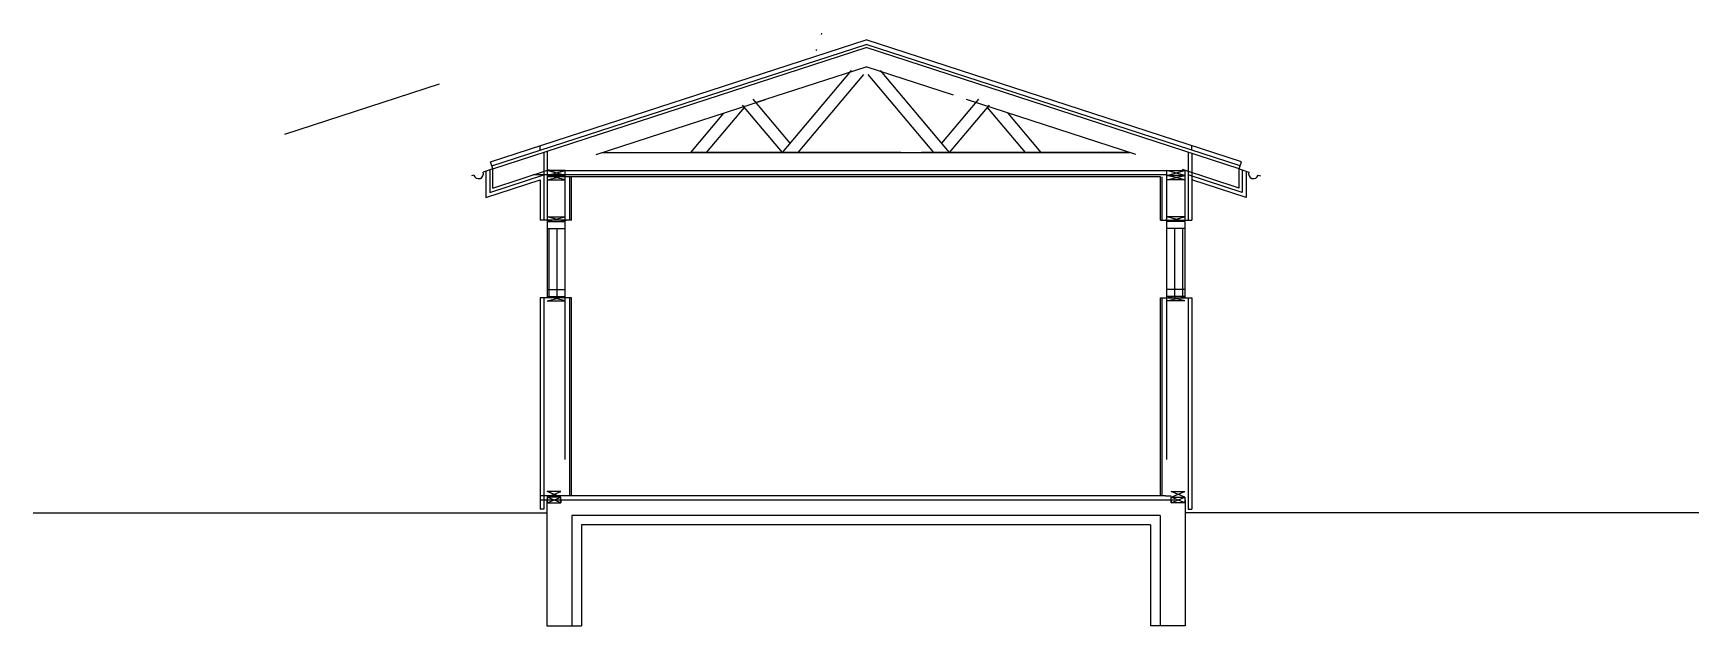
# Model space of a CAD drawing. Header units: inches. Extents: x -533180 to -137302, y 73174 to 405541.
# Drawn here: x -247111 to -233824, y 133176 to 137901 of the extents above; entities that cross this region are included whole.
import ezdxf

# ---------------------------------------------------------------- set-up
doc = ezdxf.new("R2010")
doc.units = ezdxf.units.IN
doc.header["$LTSCALE"] = 100
doc.header["$MEASUREMENT"] = 0
for name, color, linetype in [('INNVE', 7, 'CONTINUOUS'), ('SKRAF', 6, 'CONTINUOUS'), ('STEYPA-SOKKULL', 3, 'CONTINUOUS'), ('TEKST', 2, 'CONTINUOUS'), ('TIMBUR-EINING', 2, 'CONTINUOUS')]:
    doc.layers.add(name, color=color, linetype=linetype)

msp = doc.modelspace()

# ---------------------------------------------------------------- linework, layer by layer
at = {"layer": 'INNVE', "color": 1}
for p, q in [((-238068.6, 136771.3), (-243124.3, 136771.3)), ((-238118.6, 136756.3), (-243011.6, 136756.3)), ((-242831.6, 136411.3), (-242831.6, 136756.3)), ((-242816.6, 136411.3), (-242816.6, 136756.3)), ((-238118.6, 136411.3), (-238118.6, 136756.3)), ((-238103.6, 136411.3), (-238103.6, 136756.3)), ((-242831.6, 134211.3), (-242831.6, 135791.3)), ((-242816.6, 134211.3), (-242816.6, 135791.3)), ((-238118.6, 134211.3), (-238118.6, 135791.3)), ((-238103.6, 134211.3), (-238103.6, 135791.3))]:
    msp.add_line(p, q, dxfattribs=at)
at = {"layer": 'SKRAF', "color": 1}
for p, q in [((-243066.6, 136968.8), (-243066.6, 137005.6)), ((-237868.6, 136968.8), (-237868.6, 137005.6)), ((-243011.6, 136766.3), (-242866.6, 136806.3)), ((-242866.6, 136766.3), (-243011.6, 136806.3)), ((-242866.6, 136731.3), (-243011.6, 136766.3)), ((-243011.6, 136731.3), (-242866.6, 136766.3)), ((-237923.6, 136766.3), (-238068.6, 136806.3)), ((-238068.6, 136766.3), (-237923.6, 136806.3)), ((-238068.6, 136731.3), (-237923.6, 136766.3)), ((-237923.6, 136731.3), (-238068.6, 136766.3)), ((-242866.6, 136401.3), (-243011.6, 136436.3)), ((-243011.6, 136401.3), (-242866.6, 136436.3)), ((-238068.6, 136401.3), (-237923.6, 136436.3)), ((-237923.6, 136401.3), (-238068.6, 136436.3)), ((-242866.6, 135766.3), (-243011.6, 135801.3)), ((-243011.6, 135766.3), (-242866.6, 135801.3)), ((-238068.6, 135766.3), (-237923.6, 135801.3)), ((-237923.6, 135766.3), (-238068.6, 135801.3)), ((-238078.6, 134211.3), (-243066.6, 134211.3)), ((-242901.6, 134201.3), (-243011.6, 134246.3)), ((-243011.6, 134201.3), (-242901.6, 134246.3)), ((-243011.6, 134156.3), (-242901.6, 134201.3)), ((-242901.6, 134156.3), (-243011.6, 134201.3)), ((-238033.6, 134201.3), (-237923.6, 134246.3)), ((-237923.6, 134201.3), (-238033.6, 134246.3)), ((-237923.6, 134156.3), (-238033.6, 134201.3)), ((-238033.6, 134156.3), (-237923.6, 134201.3))]:
    msp.add_line(p, q, dxfattribs=at)
at = {"layer": 'STEYPA-SOKKULL', "color": 1}
for p, q in [((-238033.6, 134176.3), (-243066.6, 134176.3)), ((-243011.6, 134156.3), (-242901.6, 134156.3)), ((-242901.6, 134176.3), (-242901.6, 134156.3)), ((-238033.6, 134176.3), (-238033.6, 134156.3)), ((-237923.6, 134156.3), (-238033.6, 134156.3))]:
    msp.add_line(p, q, dxfattribs=at)
at = {"layer": 'TEKST', "color": 2}
msp.add_line((-245103.2, 137098.2), (-243870.6, 137498.8), dxfattribs=at)
at = {"layer": 'TEKST', "color": 3}
for p, q in [((-247110.9, 134076.3), (-243013.4, 134076.3)), ((-233824.3, 134076.3), (-237921.8, 134076.3))]:
    msp.add_line(p, q, dxfattribs=at)
at = {"layer": 'TEKST'}
for p, q in [((-238001.9, 134176.3), (-243013.4, 134176.3)), ((-243013.4, 134176.3), (-243013.4, 133176.3)), ((-237921.8, 134176.3), (-237921.8, 133176.3)), ((-238121, 134056.3), (-242813.4, 134056.3)), ((-242813.4, 134056.3), (-242813.4, 133176.3)), ((-238196.8, 133981.3), (-242738.4, 133981.3)), ((-242738.4, 133981.3), (-242738.4, 133176.3)), ((-238196.8, 133981.3), (-238196.8, 133176.3)), ((-238121.8, 134056.3), (-238121.8, 133176.3)), ((-243013.4, 133176.3), (-242738.4, 133176.3)), ((-237921.8, 133176.3), (-238196.8, 133176.3))]:
    msp.add_line(p, q, dxfattribs=at)
at = {"layer": 'TIMBUR-EINING', "color": 1}
for p, q in [((-243463.1, 136876.8), (-240467.6, 137850.1)), ((-243452.3, 136843.5), (-240467.6, 137813.3)), ((-243444.6, 136819.7), (-240467.6, 137787)), ((-240822.7, 137891.3), (-240819.5, 137901.3)), ((-237472.1, 136876.8), (-240467.6, 137850.1)), ((-237482.9, 136843.5), (-240467.6, 137813.3)), ((-237490.6, 136819.7), (-240467.6, 137787)), ((-240864.3, 137763.4), (-240861, 137773.4)), ((-241348.4, 137348.3), (-240467.6, 137634.5)), ((-241133.6, 136951.3), (-240582.6, 137603.6)), ((-241009.2, 136951.3), (-240485, 137571.9)), ((-239769.8, 137407.8), (-240467.6, 137634.5)), ((-239926, 136951.3), (-240450.2, 137571.9)), ((-239801.6, 136951.3), (-240352.6, 137603.6)), ((-242619.6, 136935.3), (-241270.2, 137373.7)), ((-241865.4, 136951.3), (-241601.2, 137264.1)), ((-241741.1, 136951.3), (-241437.3, 137310.9)), ((-241133.6, 136951.3), (-241451.6, 137327.8)), ((-241071.4, 137024.9), (-241367.1, 137375)), ((-239863.8, 137024.9), (-239568.1, 137375)), ((-239801.6, 136951.3), (-239483.6, 137327.8)), ((-238315.6, 136935.3), (-239665, 137373.7)), ((-239194.1, 136951.3), (-239497.9, 137310.9)), ((-239069.8, 136951.3), (-239334, 137264.1)), ((-243444.6, 136819.7), (-243463.1, 136876.8)), ((-243036.6, 136952.3), (-243036.6, 136411.3)), ((-243011.6, 136960.4), (-243011.6, 136766.3)), ((-242570.3, 136951.3), (-238364.9, 136951.3)), ((-242570.3, 136951.3), (-240910.6, 136951.3)), ((-240188.6, 136951.3), (-241854.6, 136951.3)), ((-238364.9, 136951.3), (-240024.6, 136951.3)), ((-237898.6, 136952.3), (-237898.6, 136411.3)), ((-237868.6, 136942.5), (-237868.6, 136411.3)), ((-237490.6, 136819.7), (-237472.1, 136876.8)), ((-243597, 136770.2), (-243614.3, 136764.6)), ((-243444.6, 136819.7), (-243520.9, 136794.9)), ((-243499.6, 136801.8), (-243499.6, 136591.5)), ((-243499.6, 136591.5), (-243066.6, 136732.2)), ((-243469.6, 136811.6), (-243469.6, 136632.8)), ((-243469.6, 136632.8), (-243036.6, 136773.5)), ((-243444.6, 136667.3), (-243444.6, 136819.7)), ((-243444.6, 136667.3), (-242991.6, 136814.4)), ((-243066.6, 136732.2), (-243066.6, 136411.3)), ((-243016.6, 136806.3), (-237918.6, 136806.3)), ((-242866.6, 136806.3), (-243011.6, 136806.3)), ((-243011.6, 136766.3), (-242866.6, 136766.3)), ((-243011.6, 136731.3), (-242866.6, 136731.3)), ((-242866.6, 136766.3), (-242866.6, 136806.3)), ((-238068.6, 136806.3), (-237923.6, 136806.3)), ((-238068.6, 136766.3), (-238068.6, 136806.3)), ((-237923.6, 136766.3), (-238068.6, 136766.3)), ((-237923.6, 136731.3), (-238068.6, 136731.3)), ((-237490.6, 136667.3), (-237943.6, 136814.4)), ((-237923.6, 136806.3), (-237923.6, 136766.3)), ((-237465.6, 136632.8), (-237898.6, 136773.5)), ((-237435.6, 136591.5), (-237868.6, 136732.2)), ((-237490.6, 136667.3), (-237490.6, 136819.7)), ((-237490.6, 136819.7), (-237414.3, 136794.9)), ((-237465.6, 136811.6), (-237465.6, 136632.8)), ((-237435.6, 136801.8), (-237435.6, 136591.5)), ((-237338.2, 136770.2), (-237320.9, 136764.6)), ((-242816.6, 136411.3), (-243066.6, 136411.3)), ((-243011.6, 136436.3), (-242866.6, 136436.3)), ((-243011.6, 136401.3), (-242866.6, 136401.3)), ((-243011.6, 136344.8), (-242866.6, 136344.8)), ((-242996.6, 135791.3), (-242996.6, 136341.3)), ((-242931.6, 135791.3), (-242931.6, 136341.3)), ((-242866.6, 136411.3), (-242856.6, 136411.3)), ((-238118.6, 136411.3), (-237868.6, 136411.3)), ((-238068.6, 136411.3), (-238078.6, 136411.3)), ((-237923.6, 136436.3), (-238068.6, 136436.3)), ((-237923.6, 136401.3), (-238068.6, 136401.3)), ((-237923.6, 136344.8), (-238068.6, 136344.8)), ((-238003.6, 135791.3), (-238003.6, 136341.3)), ((-237938.6, 135791.3), (-237938.6, 136341.3)), ((-242816.6, 135791.3), (-243066.6, 135791.3)), ((-243066.6, 135791.3), (-243066.6, 134106.3)), ((-243036.6, 135791.3), (-243036.6, 134106.3)), ((-243011.6, 135858.7), (-242866.6, 135858.7)), ((-243011.6, 135801.3), (-242866.6, 135801.3)), ((-243011.6, 135801.3), (-242866.6, 135801.3)), ((-242856.6, 135791.3), (-242866.6, 135791.3)), ((-238118.6, 135791.3), (-237868.6, 135791.3)), ((-238078.6, 135791.3), (-238068.6, 135791.3)), ((-237923.6, 135858.7), (-238068.6, 135858.7)), ((-237923.6, 135801.3), (-238068.6, 135801.3)), ((-237923.6, 135801.3), (-238068.6, 135801.3)), ((-237898.6, 135791.3), (-237898.6, 134106.3)), ((-237868.6, 135791.3), (-237868.6, 134106.3)), ((-243011.6, 135766.3), (-242866.6, 135766.3)), ((-237923.6, 135766.3), (-238068.6, 135766.3)), ((-242901.6, 134246.3), (-243011.6, 134246.3)), ((-242901.6, 134201.3), (-243011.6, 134201.3)), ((-243011.6, 134201.3), (-243011.6, 134156.3)), ((-242901.6, 134201.3), (-243011.6, 134201.3)), ((-242856.6, 134211.3), (-242901.6, 134211.3)), ((-242901.6, 134156.3), (-242901.6, 134201.3)), ((-238078.6, 134211.3), (-238033.6, 134211.3)), ((-238033.6, 134246.3), (-237923.6, 134246.3)), ((-238033.6, 134201.3), (-237923.6, 134201.3)), ((-238033.6, 134156.3), (-238033.6, 134201.3)), ((-238033.6, 134201.3), (-237923.6, 134201.3)), ((-237923.6, 134201.3), (-237923.6, 134156.3)), ((-243036.6, 134106.3), (-243066.6, 134106.3)), ((-243011.6, 134156.3), (-242901.6, 134156.3)), ((-237923.6, 134156.3), (-238033.6, 134156.3)), ((-237898.6, 134106.3), (-237868.6, 134106.3))]:
    msp.add_line(p, q, dxfattribs=at)
for points in [[(-242866.6, 134501.5), (-242866.6, 136731.3), (-242866.6, 136766.3), (-243011.6, 136766.3), (-243011.6, 136731.3), (-243011.6, 135791.3)], [(-238068.6, 134501.5), (-238068.6, 136731.3), (-238068.6, 136766.3), (-237923.6, 136766.3), (-237923.6, 136731.3), (-237923.6, 135791.3)]]:
    msp.add_lwpolyline(points, dxfattribs=at)
for centre, start, end in [((-243558.9, 136782.6), 198, 18), ((-237376.3, 136782.6), 162, 342)]:
    msp.add_arc(centre, 40, start, end, dxfattribs=at)

doc.saveas('drawing.dxf')
